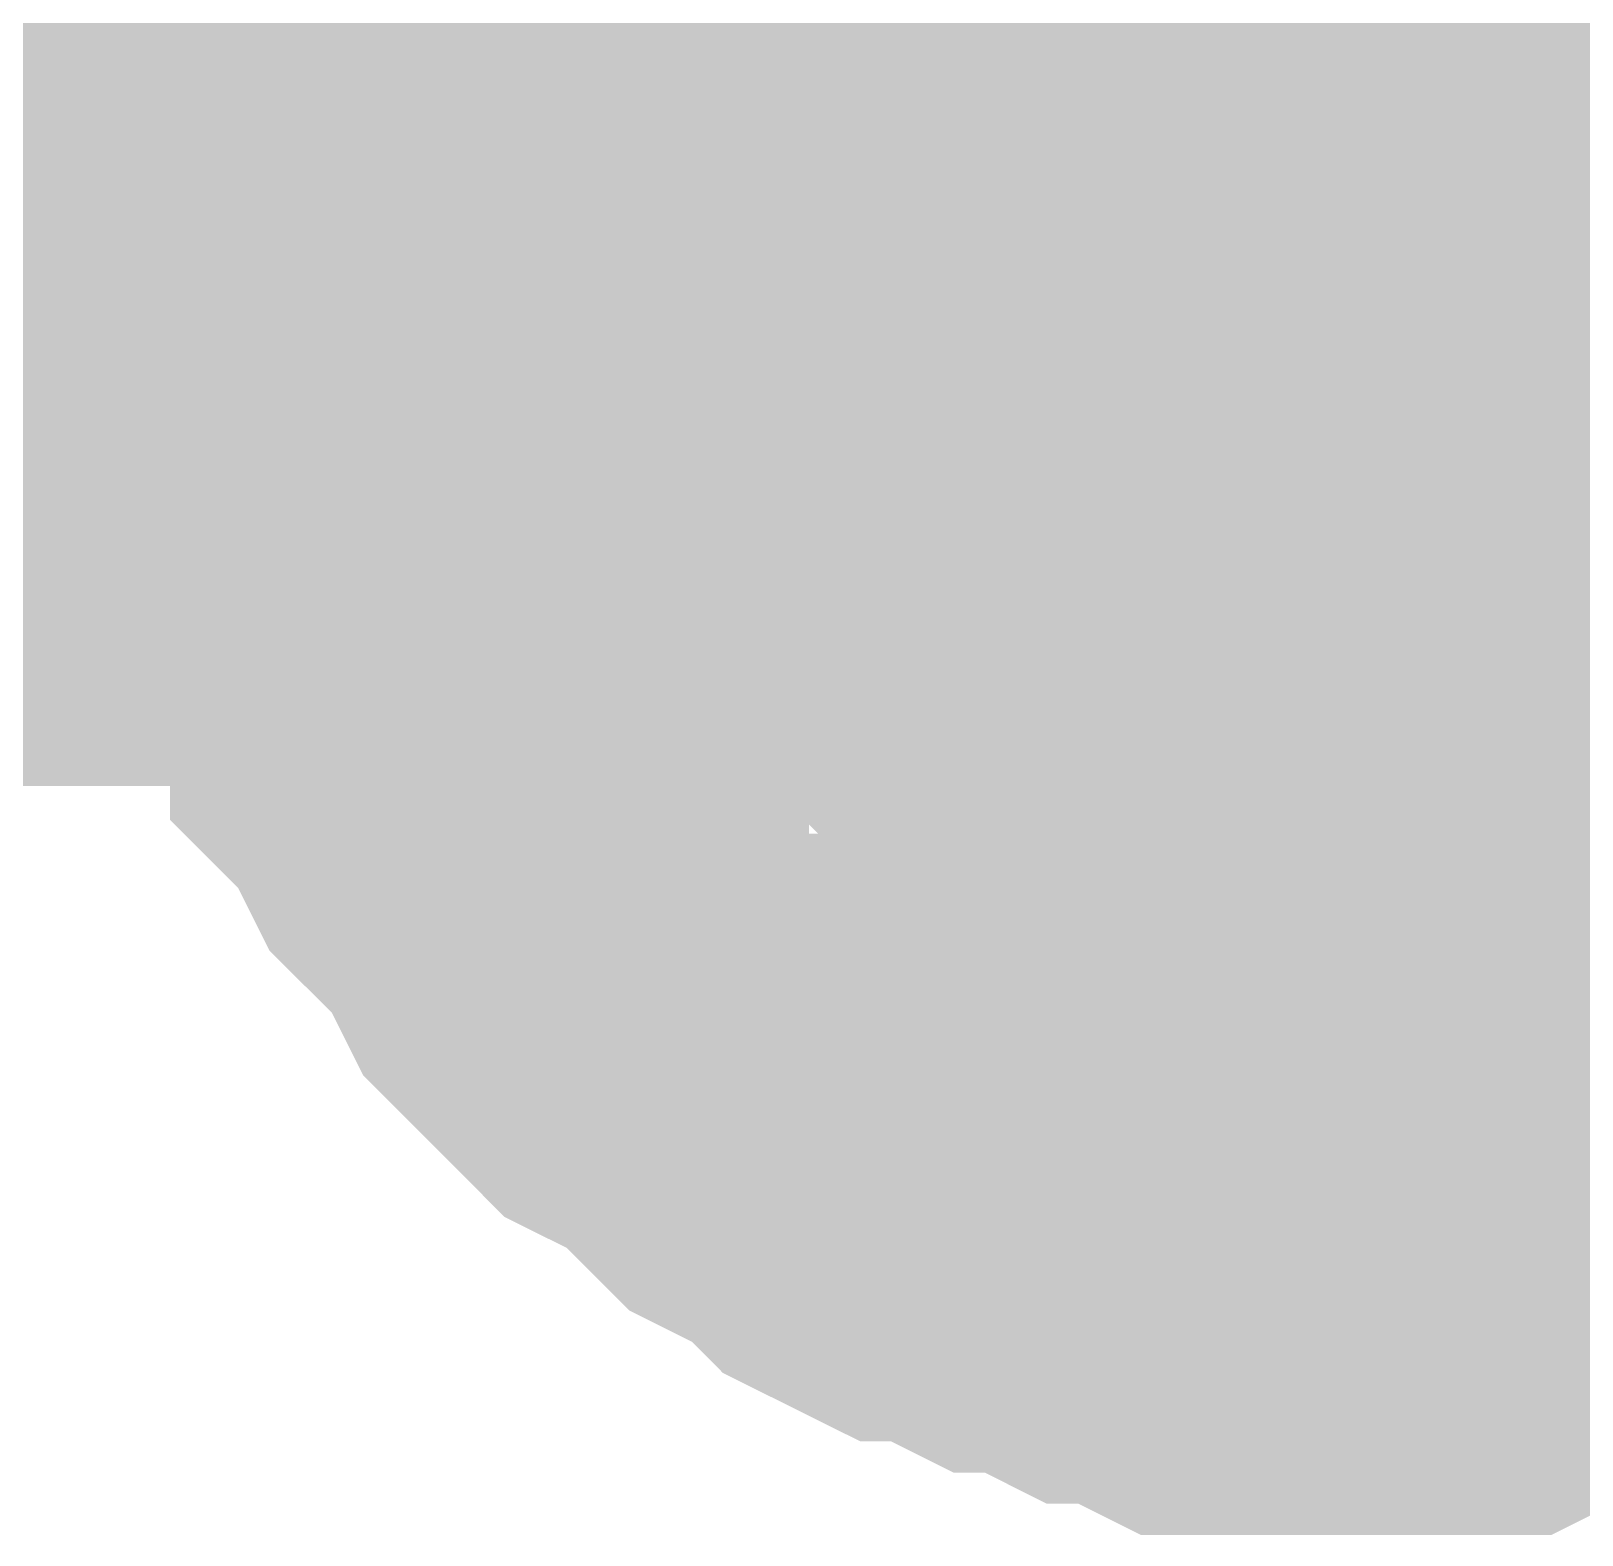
# Model space of a CAD drawing. Header units: inches. Extents: x 0 to 841, y 0 to 594.
# Drawn here: x 516.549 to 517.665, y 401.577 to 402.659 of the extents above; entities that cross this region are included whole.
import ezdxf

# ---------------------------------------------------------------- set-up
doc = ezdxf.new("R2010")
doc.units = ezdxf.units.IN
doc.layers.add('Sheet', color=255, linetype='Continuous')

msp = doc.modelspace()

# ---------------------------------------------------------------- linework, layer by layer
at = {"layer": 'Sheet'}
for points in [[(505.0087, 417.4934, 0.7493, 0.7493, 0), (517.4953, 417.4934, 0.7493, 0.7493, 0), (517.4953, 402.4907, 0.7493, 0.7493, 0)], [(516.7317, 402.4907, 0.2997, 0.2997, 0), (516.7317, 402.5356, 0.2997, 0.2997, 0), (516.7317, 402.5805, 0.2997, 0.2997, 0), (516.7317, 402.603, 0.2997, 0.2997, 0), (516.7542, 402.6479, 0.2997, 0.2997, 0), (516.7542, 402.6928, 0.2997, 0.2997, 0), (516.7766, 402.7153, 0.2997, 0.2997, 0), (516.7766, 402.7602, 0.2997, 0.2997, 0), (516.7991, 402.7827, 0.2997, 0.2997, 0), (516.7991, 402.8276, 0.2997, 0.2997, 0)], [(516.7317, 402.4907, 0.2997, 0.2997, 0), (516.7317, 402.5356, 0.2997, 0.2997, 0), (516.7317, 402.5805, 0.2997, 0.2997, 0), (516.7317, 402.603, 0.2997, 0.2997, 0), (516.7542, 402.6479, 0.2997, 0.2997, 0), (516.7542, 402.6928, 0.2997, 0.2997, 0), (516.7766, 402.7153, 0.2997, 0.2997, 0), (516.7766, 402.7602, 0.2997, 0.2997, 0), (516.7991, 402.7827, 0.2997, 0.2997, 0), (516.7991, 402.8276, 0.2997, 0.2997, 0)], [(516.7317, 402.4907, 0.2997, 0.2997, 0), (516.7317, 402.5356, 0.2997, 0.2997, 0), (516.7317, 402.5805, 0.2997, 0.2997, 0), (516.7317, 402.603, 0.2997, 0.2997, 0), (516.7542, 402.6479, 0.2997, 0.2997, 0), (516.7542, 402.6928, 0.2997, 0.2997, 0), (516.7766, 402.7153, 0.2997, 0.2997, 0), (516.7766, 402.7602, 0.2997, 0.2997, 0), (516.7991, 402.7827, 0.2997, 0.2997, 0), (516.7991, 402.8276, 0.2997, 0.2997, 0)], [(516.7317, 402.4907, 0.2997, 0.2997, 0), (516.7317, 402.5356, 0.2997, 0.2997, 0), (516.7317, 402.5805, 0.2997, 0.2997, 0), (516.7317, 402.603, 0.2997, 0.2997, 0), (516.7542, 402.6479, 0.2997, 0.2997, 0), (516.7542, 402.6928, 0.2997, 0.2997, 0), (516.7766, 402.7153, 0.2997, 0.2997, 0), (516.7766, 402.7602, 0.2997, 0.2997, 0), (516.7991, 402.7827, 0.2997, 0.2997, 0), (516.7991, 402.8276, 0.2997, 0.2997, 0)], [(517.0012, 402.4907, 0.2997, 0.2997, 0), (517.0012, 402.5132, 0.2997, 0.2997, 0), (517.0012, 402.5356, 0.2997, 0.2997, 0), (517.0012, 402.5581, 0.2997, 0.2997, 0), (517.0012, 402.5805, 0.2997, 0.2997, 0), (517.0237, 402.6255, 0.2997, 0.2997, 0), (517.0237, 402.6479, 0.2997, 0.2997, 0), (517.0237, 402.6704, 0.2997, 0.2997, 0), (517.0461, 402.6928, 0.2997, 0.2997, 0), (517.0461, 402.7153, 0.2997, 0.2997, 0), (517.0686, 402.7378, 0.2997, 0.2997, 0), (517.0686, 402.7602, 0.2997, 0.2997, 0), (517.091, 402.7827, 0.2997, 0.2997, 0), (517.091, 402.7827, 0.2997, 0.2997, 0), (517.1135, 402.8051, 0.2997, 0.2997, 0), (517.1359, 402.8276, 0.2997, 0.2997, 0)], [(517.0012, 402.4907, 0.2997, 0.2997, 0), (517.0012, 402.5132, 0.2997, 0.2997, 0), (517.0012, 402.5356, 0.2997, 0.2997, 0), (517.0012, 402.5581, 0.2997, 0.2997, 0), (517.0012, 402.5805, 0.2997, 0.2997, 0), (517.0237, 402.6255, 0.2997, 0.2997, 0), (517.0237, 402.6479, 0.2997, 0.2997, 0), (517.0237, 402.6704, 0.2997, 0.2997, 0), (517.0461, 402.6928, 0.2997, 0.2997, 0), (517.0461, 402.7153, 0.2997, 0.2997, 0), (517.0686, 402.7378, 0.2997, 0.2997, 0), (517.0686, 402.7602, 0.2997, 0.2997, 0), (517.091, 402.7827, 0.2997, 0.2997, 0), (517.091, 402.7827, 0.2997, 0.2997, 0), (517.1135, 402.8051, 0.2997, 0.2997, 0), (517.1359, 402.8276, 0.2997, 0.2997, 0)], [(517.0012, 402.4907, 0.2997, 0.2997, 0), (517.0012, 402.5132, 0.2997, 0.2997, 0), (517.0012, 402.5356, 0.2997, 0.2997, 0), (517.0012, 402.5581, 0.2997, 0.2997, 0), (517.0012, 402.5805, 0.2997, 0.2997, 0), (517.0237, 402.6255, 0.2997, 0.2997, 0), (517.0237, 402.6479, 0.2997, 0.2997, 0), (517.0237, 402.6704, 0.2997, 0.2997, 0), (517.0461, 402.6928, 0.2997, 0.2997, 0), (517.0461, 402.7153, 0.2997, 0.2997, 0), (517.0686, 402.7378, 0.2997, 0.2997, 0), (517.0686, 402.7602, 0.2997, 0.2997, 0), (517.091, 402.7827, 0.2997, 0.2997, 0), (517.091, 402.7827, 0.2997, 0.2997, 0), (517.1135, 402.8051, 0.2997, 0.2997, 0), (517.1359, 402.8276, 0.2997, 0.2997, 0)], [(512.5096, 402.4907, 0.7493, 0.7493, 0), (517.4953, 402.4907, 0.7493, 0.7493, 0)], [(524.9962, 402.4907, 0.7493, 0.7493, 0), (517.4953, 402.4907, 0.7493, 0.7493, 0)], [(516.7317, 402.4907, 0.0991, 0.0991, 0), (516.7317, 402.5356, 0.0991, 0.0991, 0), (516.7317, 402.5805, 0.0991, 0.0991, 0), (516.7317, 402.603, 0.0991, 0.0991, 0), (516.7542, 402.6479, 0.0991, 0.0991, 0), (516.7542, 402.6928, 0.0991, 0.0991, 0), (516.7766, 402.7153, 0.0991, 0.0991, 0)], [(516.7317, 402.4907, 0.0991, 0.0991, 0), (516.7317, 402.5356, 0.0991, 0.0991, 0), (516.7317, 402.5805, 0.0991, 0.0991, 0), (516.7317, 402.603, 0.0991, 0.0991, 0), (516.7542, 402.6479, 0.0991, 0.0991, 0), (516.7542, 402.6928, 0.0991, 0.0991, 0), (516.7766, 402.7153, 0.0991, 0.0991, 0)], [(516.7317, 402.4907, 0.0991, 0.0991, 0), (516.7317, 402.5356, 0.0991, 0.0991, 0), (516.7317, 402.5805, 0.0991, 0.0991, 0), (516.7317, 402.603, 0.0991, 0.0991, 0), (516.7542, 402.6479, 0.0991, 0.0991, 0), (516.7542, 402.6928, 0.0991, 0.0991, 0), (516.7766, 402.7153, 0.0991, 0.0991, 0)], [(516.7317, 402.4907, 0.0991, 0.0991, 0), (516.7317, 402.5356, 0.0991, 0.0991, 0), (516.7317, 402.5805, 0.0991, 0.0991, 0), (516.7317, 402.603, 0.0991, 0.0991, 0), (516.7542, 402.6479, 0.0991, 0.0991, 0), (516.7542, 402.6928, 0.0991, 0.0991, 0), (516.7766, 402.7153, 0.0991, 0.0991, 0)], [(517.0012, 402.4907, 0.0991, 0.0991, 0), (517.0012, 402.5132, 0.0991, 0.0991, 0), (517.0012, 402.5356, 0.0991, 0.0991, 0), (517.0012, 402.5581, 0.0991, 0.0991, 0), (517.0012, 402.5805, 0.0991, 0.0991, 0), (517.0237, 402.6255, 0.0991, 0.0991, 0), (517.0237, 402.6479, 0.0991, 0.0991, 0), (517.0237, 402.6704, 0.0991, 0.0991, 0), (517.0461, 402.6928, 0.0991, 0.0991, 0), (517.0461, 402.7153, 0.0991, 0.0991, 0)], [(517.0012, 402.4907, 0.0991, 0.0991, 0), (517.0012, 402.5132, 0.0991, 0.0991, 0), (517.0012, 402.5356, 0.0991, 0.0991, 0), (517.0012, 402.5581, 0.0991, 0.0991, 0), (517.0012, 402.5805, 0.0991, 0.0991, 0), (517.0237, 402.6255, 0.0991, 0.0991, 0), (517.0237, 402.6479, 0.0991, 0.0991, 0), (517.0237, 402.6704, 0.0991, 0.0991, 0), (517.0461, 402.6928, 0.0991, 0.0991, 0), (517.0461, 402.7153, 0.0991, 0.0991, 0)], [(517.0012, 402.4907, 0.0991, 0.0991, 0), (517.0012, 402.5132, 0.0991, 0.0991, 0), (517.0012, 402.5356, 0.0991, 0.0991, 0), (517.0012, 402.5581, 0.0991, 0.0991, 0), (517.0012, 402.5805, 0.0991, 0.0991, 0), (517.0237, 402.6255, 0.0991, 0.0991, 0), (517.0237, 402.6479, 0.0991, 0.0991, 0), (517.0237, 402.6704, 0.0991, 0.0991, 0), (517.0461, 402.6928, 0.0991, 0.0991, 0), (517.0461, 402.7153, 0.0991, 0.0991, 0)], [(512.5096, 402.4907, 0.2997, 0.2997, 0), (517.4953, 402.4907, 0.2997, 0.2997, 0)], [(517.4953, 401.7271, 0.2997, 0.2997, 0), (517.4504, 401.7271, 0.2997, 0.2997, 0), (517.4279, 401.7271, 0.2997, 0.2997, 0), (517.383, 401.7271, 0.2997, 0.2997, 0), (517.3381, 401.7495, 0.2997, 0.2997, 0), (517.3156, 401.7495, 0.2997, 0.2997, 0), (517.2707, 401.772, 0.2997, 0.2997, 0), (517.2482, 401.772, 0.2997, 0.2997, 0), (517.2033, 401.7945, 0.2997, 0.2997, 0), (517.1809, 401.7945, 0.2997, 0.2997, 0), (517.1359, 401.8169, 0.2997, 0.2997, 0), (517.1135, 401.8394, 0.2997, 0.2997, 0), (517.0686, 401.8618, 0.2997, 0.2997, 0), (517.0461, 401.8843, 0.2997, 0.2997, 0), (517.0237, 401.9068, 0.2997, 0.2997, 0), (516.9787, 401.9292, 0.2997, 0.2997, 0), (516.9563, 401.9517, 0.2997, 0.2997, 0), (516.9338, 401.9741, 0.2997, 0.2997, 0), (516.9114, 401.9966, 0.2997, 0.2997, 0), (516.8889, 402.0415, 0.2997, 0.2997, 0), (516.8665, 402.064, 0.2997, 0.2997, 0), (516.844, 402.0864, 0.2997, 0.2997, 0), (516.8215, 402.1314, 0.2997, 0.2997, 0), (516.7991, 402.1538, 0.2997, 0.2997, 0), (516.7991, 402.1987, 0.2997, 0.2997, 0), (516.7766, 402.2212, 0.2997, 0.2997, 0), (516.7766, 402.2661, 0.2997, 0.2997, 0), (516.7542, 402.2886, 0.2997, 0.2997, 0), (516.7542, 402.3335, 0.2997, 0.2997, 0), (516.7317, 402.3784, 0.2997, 0.2997, 0), (516.7317, 402.4009, 0.2997, 0.2997, 0), (516.7317, 402.4458, 0.2997, 0.2997, 0), (516.7317, 402.4907, 0.2997, 0.2997, 0)], [(516.7317, 402.4907, 0.2997, 0.2997, 0), (516.7317, 402.4907, 0.2997, 0.2997, 0)], [(517.4953, 401.7271, 0.2997, 0.2997, 0), (517.4504, 401.7271, 0.2997, 0.2997, 0), (517.4279, 401.7271, 0.2997, 0.2997, 0), (517.383, 401.7271, 0.2997, 0.2997, 0), (517.3381, 401.7495, 0.2997, 0.2997, 0), (517.3156, 401.7495, 0.2997, 0.2997, 0), (517.2707, 401.772, 0.2997, 0.2997, 0), (517.2482, 401.772, 0.2997, 0.2997, 0), (517.2033, 401.7945, 0.2997, 0.2997, 0), (517.1809, 401.7945, 0.2997, 0.2997, 0), (517.1359, 401.8169, 0.2997, 0.2997, 0), (517.1135, 401.8394, 0.2997, 0.2997, 0), (517.0686, 401.8618, 0.2997, 0.2997, 0), (517.0461, 401.8843, 0.2997, 0.2997, 0), (517.0237, 401.9068, 0.2997, 0.2997, 0), (516.9787, 401.9292, 0.2997, 0.2997, 0), (516.9563, 401.9517, 0.2997, 0.2997, 0), (516.9338, 401.9741, 0.2997, 0.2997, 0), (516.9114, 401.9966, 0.2997, 0.2997, 0), (516.8889, 402.0415, 0.2997, 0.2997, 0), (516.8665, 402.064, 0.2997, 0.2997, 0), (516.844, 402.0864, 0.2997, 0.2997, 0), (516.8215, 402.1314, 0.2997, 0.2997, 0), (516.7991, 402.1538, 0.2997, 0.2997, 0), (516.7991, 402.1987, 0.2997, 0.2997, 0), (516.7766, 402.2212, 0.2997, 0.2997, 0), (516.7766, 402.2661, 0.2997, 0.2997, 0), (516.7542, 402.2886, 0.2997, 0.2997, 0), (516.7542, 402.3335, 0.2997, 0.2997, 0), (516.7317, 402.3784, 0.2997, 0.2997, 0), (516.7317, 402.4009, 0.2997, 0.2997, 0), (516.7317, 402.4458, 0.2997, 0.2997, 0), (516.7317, 402.4907, 0.2997, 0.2997, 0)], [(516.7317, 402.4907, 0.2997, 0.2997, 0), (516.7317, 402.4907, 0.2997, 0.2997, 0)], [(517.4953, 401.7271, 0.2997, 0.2997, 0), (517.4504, 401.7271, 0.2997, 0.2997, 0), (517.4279, 401.7271, 0.2997, 0.2997, 0), (517.383, 401.7271, 0.2997, 0.2997, 0), (517.3381, 401.7495, 0.2997, 0.2997, 0), (517.3156, 401.7495, 0.2997, 0.2997, 0), (517.2707, 401.772, 0.2997, 0.2997, 0), (517.2482, 401.772, 0.2997, 0.2997, 0), (517.2033, 401.7945, 0.2997, 0.2997, 0), (517.1809, 401.7945, 0.2997, 0.2997, 0), (517.1359, 401.8169, 0.2997, 0.2997, 0), (517.1135, 401.8394, 0.2997, 0.2997, 0), (517.0686, 401.8618, 0.2997, 0.2997, 0), (517.0461, 401.8843, 0.2997, 0.2997, 0), (517.0237, 401.9068, 0.2997, 0.2997, 0), (516.9787, 401.9292, 0.2997, 0.2997, 0), (516.9563, 401.9517, 0.2997, 0.2997, 0), (516.9338, 401.9741, 0.2997, 0.2997, 0), (516.9114, 401.9966, 0.2997, 0.2997, 0), (516.8889, 402.0415, 0.2997, 0.2997, 0), (516.8665, 402.064, 0.2997, 0.2997, 0), (516.844, 402.0864, 0.2997, 0.2997, 0), (516.8215, 402.1314, 0.2997, 0.2997, 0), (516.7991, 402.1538, 0.2997, 0.2997, 0), (516.7991, 402.1987, 0.2997, 0.2997, 0), (516.7766, 402.2212, 0.2997, 0.2997, 0), (516.7766, 402.2661, 0.2997, 0.2997, 0), (516.7542, 402.2886, 0.2997, 0.2997, 0), (516.7542, 402.3335, 0.2997, 0.2997, 0), (516.7317, 402.3784, 0.2997, 0.2997, 0), (516.7317, 402.4009, 0.2997, 0.2997, 0), (516.7317, 402.4458, 0.2997, 0.2997, 0), (516.7317, 402.4907, 0.2997, 0.2997, 0)], [(516.7317, 402.4907, 0.2997, 0.2997, 0), (516.7317, 402.4907, 0.2997, 0.2997, 0)], [(517.4953, 401.7271, 0.2997, 0.2997, 0), (517.4504, 401.7271, 0.2997, 0.2997, 0), (517.4279, 401.7271, 0.2997, 0.2997, 0), (517.383, 401.7271, 0.2997, 0.2997, 0), (517.3381, 401.7495, 0.2997, 0.2997, 0), (517.3156, 401.7495, 0.2997, 0.2997, 0), (517.2707, 401.772, 0.2997, 0.2997, 0), (517.2482, 401.772, 0.2997, 0.2997, 0), (517.2033, 401.7945, 0.2997, 0.2997, 0), (517.1809, 401.7945, 0.2997, 0.2997, 0), (517.1359, 401.8169, 0.2997, 0.2997, 0), (517.1135, 401.8394, 0.2997, 0.2997, 0), (517.0686, 401.8618, 0.2997, 0.2997, 0), (517.0461, 401.8843, 0.2997, 0.2997, 0), (517.0237, 401.9068, 0.2997, 0.2997, 0), (516.9787, 401.9292, 0.2997, 0.2997, 0), (516.9563, 401.9517, 0.2997, 0.2997, 0), (516.9338, 401.9741, 0.2997, 0.2997, 0), (516.9114, 401.9966, 0.2997, 0.2997, 0), (516.8889, 402.0415, 0.2997, 0.2997, 0), (516.8665, 402.064, 0.2997, 0.2997, 0), (516.844, 402.0864, 0.2997, 0.2997, 0), (516.8215, 402.1314, 0.2997, 0.2997, 0), (516.7991, 402.1538, 0.2997, 0.2997, 0), (516.7991, 402.1987, 0.2997, 0.2997, 0), (516.7766, 402.2212, 0.2997, 0.2997, 0), (516.7766, 402.2661, 0.2997, 0.2997, 0), (516.7542, 402.2886, 0.2997, 0.2997, 0), (516.7542, 402.3335, 0.2997, 0.2997, 0), (516.7317, 402.3784, 0.2997, 0.2997, 0), (516.7317, 402.4009, 0.2997, 0.2997, 0), (516.7317, 402.4458, 0.2997, 0.2997, 0), (516.7317, 402.4907, 0.2997, 0.2997, 0)], [(516.7317, 402.4907, 0.2997, 0.2997, 0), (516.7317, 402.4907, 0.2997, 0.2997, 0)], [(517.4953, 401.9741, 0.2997, 0.2997, 0), (517.4728, 401.9741, 0.2997, 0.2997, 0), (517.4504, 401.9741, 0.2997, 0.2997, 0), (517.4279, 401.9741, 0.2997, 0.2997, 0), (517.4054, 401.9741, 0.2997, 0.2997, 0), (517.383, 401.9966, 0.2997, 0.2997, 0), (517.3605, 401.9966, 0.2997, 0.2997, 0), (517.3156, 401.9966, 0.2997, 0.2997, 0), (517.2932, 402.0191, 0.2997, 0.2997, 0), (517.2932, 402.0191, 0.2997, 0.2997, 0), (517.2707, 402.0415, 0.2997, 0.2997, 0), (517.2482, 402.0415, 0.2997, 0.2997, 0), (517.2258, 402.064, 0.2997, 0.2997, 0), (517.2033, 402.064, 0.2997, 0.2997, 0), (517.1809, 402.0864, 0.2997, 0.2997, 0), (517.1584, 402.1089, 0.2997, 0.2997, 0), (517.1584, 402.1314, 0.2997, 0.2997, 0), (517.1359, 402.1314, 0.2997, 0.2997, 0), (517.1135, 402.1538, 0.2997, 0.2997, 0), (517.091, 402.1763, 0.2997, 0.2997, 0), (517.091, 402.1987, 0.2997, 0.2997, 0), (517.0686, 402.2212, 0.2997, 0.2997, 0), (517.0686, 402.2436, 0.2997, 0.2997, 0), (517.0461, 402.2661, 0.2997, 0.2997, 0), (517.0461, 402.2886, 0.2997, 0.2997, 0), (517.0237, 402.311, 0.2997, 0.2997, 0), (517.0237, 402.3335, 0.2997, 0.2997, 0), (517.0237, 402.3559, 0.2997, 0.2997, 0), (517.0012, 402.3784, 0.2997, 0.2997, 0), (517.0012, 402.4009, 0.2997, 0.2997, 0), (517.0012, 402.4458, 0.2997, 0.2997, 0), (517.0012, 402.4682, 0.2997, 0.2997, 0), (517.0012, 402.4907, 0.2997, 0.2997, 0)], [(517.0012, 402.4907, 0.2997, 0.2997, 0), (517.0012, 402.4907, 0.2997, 0.2997, 0)], [(517.4953, 401.9741, 0.2997, 0.2997, 0), (517.4728, 401.9741, 0.2997, 0.2997, 0), (517.4504, 401.9741, 0.2997, 0.2997, 0), (517.4279, 401.9741, 0.2997, 0.2997, 0), (517.4054, 401.9741, 0.2997, 0.2997, 0), (517.383, 401.9966, 0.2997, 0.2997, 0), (517.3605, 401.9966, 0.2997, 0.2997, 0), (517.3156, 401.9966, 0.2997, 0.2997, 0), (517.2932, 402.0191, 0.2997, 0.2997, 0), (517.2932, 402.0191, 0.2997, 0.2997, 0), (517.2707, 402.0415, 0.2997, 0.2997, 0), (517.2482, 402.0415, 0.2997, 0.2997, 0), (517.2258, 402.064, 0.2997, 0.2997, 0), (517.2033, 402.064, 0.2997, 0.2997, 0), (517.1809, 402.0864, 0.2997, 0.2997, 0), (517.1584, 402.1089, 0.2997, 0.2997, 0), (517.1584, 402.1314, 0.2997, 0.2997, 0), (517.1359, 402.1314, 0.2997, 0.2997, 0), (517.1135, 402.1538, 0.2997, 0.2997, 0), (517.091, 402.1763, 0.2997, 0.2997, 0), (517.091, 402.1987, 0.2997, 0.2997, 0), (517.0686, 402.2212, 0.2997, 0.2997, 0), (517.0686, 402.2436, 0.2997, 0.2997, 0), (517.0461, 402.2661, 0.2997, 0.2997, 0), (517.0461, 402.2886, 0.2997, 0.2997, 0), (517.0237, 402.311, 0.2997, 0.2997, 0), (517.0237, 402.3335, 0.2997, 0.2997, 0), (517.0237, 402.3559, 0.2997, 0.2997, 0), (517.0012, 402.3784, 0.2997, 0.2997, 0), (517.0012, 402.4009, 0.2997, 0.2997, 0), (517.0012, 402.4458, 0.2997, 0.2997, 0), (517.0012, 402.4682, 0.2997, 0.2997, 0), (517.0012, 402.4907, 0.2997, 0.2997, 0)], [(517.0012, 402.4907, 0.2997, 0.2997, 0), (517.0012, 402.4907, 0.2997, 0.2997, 0)], [(517.4953, 401.9741, 0.2997, 0.2997, 0), (517.4728, 401.9741, 0.2997, 0.2997, 0), (517.4504, 401.9741, 0.2997, 0.2997, 0), (517.4279, 401.9741, 0.2997, 0.2997, 0), (517.4054, 401.9741, 0.2997, 0.2997, 0), (517.383, 401.9966, 0.2997, 0.2997, 0), (517.3605, 401.9966, 0.2997, 0.2997, 0), (517.3156, 401.9966, 0.2997, 0.2997, 0), (517.2932, 402.0191, 0.2997, 0.2997, 0), (517.2932, 402.0191, 0.2997, 0.2997, 0), (517.2707, 402.0415, 0.2997, 0.2997, 0), (517.2482, 402.0415, 0.2997, 0.2997, 0), (517.2258, 402.064, 0.2997, 0.2997, 0), (517.2033, 402.064, 0.2997, 0.2997, 0), (517.1809, 402.0864, 0.2997, 0.2997, 0), (517.1584, 402.1089, 0.2997, 0.2997, 0), (517.1584, 402.1314, 0.2997, 0.2997, 0), (517.1359, 402.1314, 0.2997, 0.2997, 0), (517.1135, 402.1538, 0.2997, 0.2997, 0), (517.091, 402.1763, 0.2997, 0.2997, 0), (517.091, 402.1987, 0.2997, 0.2997, 0), (517.0686, 402.2212, 0.2997, 0.2997, 0), (517.0686, 402.2436, 0.2997, 0.2997, 0), (517.0461, 402.2661, 0.2997, 0.2997, 0), (517.0461, 402.2886, 0.2997, 0.2997, 0), (517.0237, 402.311, 0.2997, 0.2997, 0), (517.0237, 402.3335, 0.2997, 0.2997, 0), (517.0237, 402.3559, 0.2997, 0.2997, 0), (517.0012, 402.3784, 0.2997, 0.2997, 0), (517.0012, 402.4009, 0.2997, 0.2997, 0), (517.0012, 402.4458, 0.2997, 0.2997, 0), (517.0012, 402.4682, 0.2997, 0.2997, 0), (517.0012, 402.4907, 0.2997, 0.2997, 0)], [(517.0012, 402.4907, 0.2997, 0.2997, 0), (517.0012, 402.4907, 0.2997, 0.2997, 0)], [(517.4953, 401.7271, 0.0991, 0.0991, 0), (517.4504, 401.7271, 0.0991, 0.0991, 0), (517.4279, 401.7271, 0.0991, 0.0991, 0), (517.383, 401.7271, 0.0991, 0.0991, 0), (517.3381, 401.7495, 0.0991, 0.0991, 0), (517.3156, 401.7495, 0.0991, 0.0991, 0), (517.2707, 401.772, 0.0991, 0.0991, 0), (517.2482, 401.772, 0.0991, 0.0991, 0), (517.2033, 401.7945, 0.0991, 0.0991, 0), (517.1809, 401.7945, 0.0991, 0.0991, 0), (517.1359, 401.8169, 0.0991, 0.0991, 0), (517.1135, 401.8394, 0.0991, 0.0991, 0), (517.0686, 401.8618, 0.0991, 0.0991, 0), (517.0461, 401.8843, 0.0991, 0.0991, 0), (517.0237, 401.9068, 0.0991, 0.0991, 0), (516.9787, 401.9292, 0.0991, 0.0991, 0), (516.9563, 401.9517, 0.0991, 0.0991, 0), (516.9338, 401.9741, 0.0991, 0.0991, 0), (516.9114, 401.9966, 0.0991, 0.0991, 0), (516.8889, 402.0415, 0.0991, 0.0991, 0), (516.8665, 402.064, 0.0991, 0.0991, 0), (516.844, 402.0864, 0.0991, 0.0991, 0), (516.8215, 402.1314, 0.0991, 0.0991, 0), (516.7991, 402.1538, 0.0991, 0.0991, 0), (516.7991, 402.1987, 0.0991, 0.0991, 0), (516.7766, 402.2212, 0.0991, 0.0991, 0), (516.7766, 402.2661, 0.0991, 0.0991, 0), (516.7542, 402.2886, 0.0991, 0.0991, 0), (516.7542, 402.3335, 0.0991, 0.0991, 0), (516.7317, 402.3784, 0.0991, 0.0991, 0), (516.7317, 402.4009, 0.0991, 0.0991, 0), (516.7317, 402.4458, 0.0991, 0.0991, 0), (516.7317, 402.4907, 0.0991, 0.0991, 0)], [(516.7317, 402.4907, 0.0991, 0.0991, 0), (516.7317, 402.4907, 0.0991, 0.0991, 0)], [(517.4953, 401.7271, 0.0991, 0.0991, 0), (517.4504, 401.7271, 0.0991, 0.0991, 0), (517.4279, 401.7271, 0.0991, 0.0991, 0), (517.383, 401.7271, 0.0991, 0.0991, 0), (517.3381, 401.7495, 0.0991, 0.0991, 0), (517.3156, 401.7495, 0.0991, 0.0991, 0), (517.2707, 401.772, 0.0991, 0.0991, 0), (517.2482, 401.772, 0.0991, 0.0991, 0), (517.2033, 401.7945, 0.0991, 0.0991, 0), (517.1809, 401.7945, 0.0991, 0.0991, 0), (517.1359, 401.8169, 0.0991, 0.0991, 0), (517.1135, 401.8394, 0.0991, 0.0991, 0), (517.0686, 401.8618, 0.0991, 0.0991, 0), (517.0461, 401.8843, 0.0991, 0.0991, 0), (517.0237, 401.9068, 0.0991, 0.0991, 0), (516.9787, 401.9292, 0.0991, 0.0991, 0), (516.9563, 401.9517, 0.0991, 0.0991, 0), (516.9338, 401.9741, 0.0991, 0.0991, 0), (516.9114, 401.9966, 0.0991, 0.0991, 0), (516.8889, 402.0415, 0.0991, 0.0991, 0), (516.8665, 402.064, 0.0991, 0.0991, 0), (516.844, 402.0864, 0.0991, 0.0991, 0), (516.8215, 402.1314, 0.0991, 0.0991, 0), (516.7991, 402.1538, 0.0991, 0.0991, 0), (516.7991, 402.1987, 0.0991, 0.0991, 0), (516.7766, 402.2212, 0.0991, 0.0991, 0), (516.7766, 402.2661, 0.0991, 0.0991, 0), (516.7542, 402.2886, 0.0991, 0.0991, 0), (516.7542, 402.3335, 0.0991, 0.0991, 0), (516.7317, 402.3784, 0.0991, 0.0991, 0), (516.7317, 402.4009, 0.0991, 0.0991, 0), (516.7317, 402.4458, 0.0991, 0.0991, 0), (516.7317, 402.4907, 0.0991, 0.0991, 0)], [(516.7317, 402.4907, 0.0991, 0.0991, 0), (516.7317, 402.4907, 0.0991, 0.0991, 0)], [(517.4953, 401.7271, 0.0991, 0.0991, 0), (517.4504, 401.7271, 0.0991, 0.0991, 0), (517.4279, 401.7271, 0.0991, 0.0991, 0), (517.383, 401.7271, 0.0991, 0.0991, 0), (517.3381, 401.7495, 0.0991, 0.0991, 0), (517.3156, 401.7495, 0.0991, 0.0991, 0), (517.2707, 401.772, 0.0991, 0.0991, 0), (517.2482, 401.772, 0.0991, 0.0991, 0), (517.2033, 401.7945, 0.0991, 0.0991, 0), (517.1809, 401.7945, 0.0991, 0.0991, 0), (517.1359, 401.8169, 0.0991, 0.0991, 0), (517.1135, 401.8394, 0.0991, 0.0991, 0), (517.0686, 401.8618, 0.0991, 0.0991, 0), (517.0461, 401.8843, 0.0991, 0.0991, 0), (517.0237, 401.9068, 0.0991, 0.0991, 0), (516.9787, 401.9292, 0.0991, 0.0991, 0), (516.9563, 401.9517, 0.0991, 0.0991, 0), (516.9338, 401.9741, 0.0991, 0.0991, 0), (516.9114, 401.9966, 0.0991, 0.0991, 0), (516.8889, 402.0415, 0.0991, 0.0991, 0), (516.8665, 402.064, 0.0991, 0.0991, 0), (516.844, 402.0864, 0.0991, 0.0991, 0), (516.8215, 402.1314, 0.0991, 0.0991, 0), (516.7991, 402.1538, 0.0991, 0.0991, 0), (516.7991, 402.1987, 0.0991, 0.0991, 0), (516.7766, 402.2212, 0.0991, 0.0991, 0), (516.7766, 402.2661, 0.0991, 0.0991, 0), (516.7542, 402.2886, 0.0991, 0.0991, 0), (516.7542, 402.3335, 0.0991, 0.0991, 0), (516.7317, 402.3784, 0.0991, 0.0991, 0), (516.7317, 402.4009, 0.0991, 0.0991, 0), (516.7317, 402.4458, 0.0991, 0.0991, 0), (516.7317, 402.4907, 0.0991, 0.0991, 0)], [(516.7317, 402.4907, 0.0991, 0.0991, 0), (516.7317, 402.4907, 0.0991, 0.0991, 0)], [(517.4953, 401.7271, 0.0991, 0.0991, 0), (517.4504, 401.7271, 0.0991, 0.0991, 0), (517.4279, 401.7271, 0.0991, 0.0991, 0), (517.383, 401.7271, 0.0991, 0.0991, 0), (517.3381, 401.7495, 0.0991, 0.0991, 0), (517.3156, 401.7495, 0.0991, 0.0991, 0), (517.2707, 401.772, 0.0991, 0.0991, 0), (517.2482, 401.772, 0.0991, 0.0991, 0), (517.2033, 401.7945, 0.0991, 0.0991, 0), (517.1809, 401.7945, 0.0991, 0.0991, 0), (517.1359, 401.8169, 0.0991, 0.0991, 0), (517.1135, 401.8394, 0.0991, 0.0991, 0), (517.0686, 401.8618, 0.0991, 0.0991, 0), (517.0461, 401.8843, 0.0991, 0.0991, 0), (517.0237, 401.9068, 0.0991, 0.0991, 0), (516.9787, 401.9292, 0.0991, 0.0991, 0), (516.9563, 401.9517, 0.0991, 0.0991, 0), (516.9338, 401.9741, 0.0991, 0.0991, 0), (516.9114, 401.9966, 0.0991, 0.0991, 0), (516.8889, 402.0415, 0.0991, 0.0991, 0), (516.8665, 402.064, 0.0991, 0.0991, 0), (516.844, 402.0864, 0.0991, 0.0991, 0), (516.8215, 402.1314, 0.0991, 0.0991, 0), (516.7991, 402.1538, 0.0991, 0.0991, 0), (516.7991, 402.1987, 0.0991, 0.0991, 0), (516.7766, 402.2212, 0.0991, 0.0991, 0), (516.7766, 402.2661, 0.0991, 0.0991, 0), (516.7542, 402.2886, 0.0991, 0.0991, 0), (516.7542, 402.3335, 0.0991, 0.0991, 0), (516.7317, 402.3784, 0.0991, 0.0991, 0), (516.7317, 402.4009, 0.0991, 0.0991, 0), (516.7317, 402.4458, 0.0991, 0.0991, 0), (516.7317, 402.4907, 0.0991, 0.0991, 0)], [(516.7317, 402.4907, 0.0991, 0.0991, 0), (516.7317, 402.4907, 0.0991, 0.0991, 0)], [(517.4953, 401.9741, 0.0991, 0.0991, 0), (517.4728, 401.9741, 0.0991, 0.0991, 0), (517.4504, 401.9741, 0.0991, 0.0991, 0), (517.4279, 401.9741, 0.0991, 0.0991, 0), (517.4054, 401.9741, 0.0991, 0.0991, 0), (517.383, 401.9966, 0.0991, 0.0991, 0), (517.3605, 401.9966, 0.0991, 0.0991, 0), (517.3156, 401.9966, 0.0991, 0.0991, 0), (517.2932, 402.0191, 0.0991, 0.0991, 0), (517.2932, 402.0191, 0.0991, 0.0991, 0), (517.2707, 402.0415, 0.0991, 0.0991, 0), (517.2482, 402.0415, 0.0991, 0.0991, 0), (517.2258, 402.064, 0.0991, 0.0991, 0), (517.2033, 402.064, 0.0991, 0.0991, 0), (517.1809, 402.0864, 0.0991, 0.0991, 0), (517.1584, 402.1089, 0.0991, 0.0991, 0), (517.1584, 402.1314, 0.0991, 0.0991, 0), (517.1359, 402.1314, 0.0991, 0.0991, 0), (517.1135, 402.1538, 0.0991, 0.0991, 0), (517.091, 402.1763, 0.0991, 0.0991, 0), (517.091, 402.1987, 0.0991, 0.0991, 0), (517.0686, 402.2212, 0.0991, 0.0991, 0), (517.0686, 402.2436, 0.0991, 0.0991, 0), (517.0461, 402.2661, 0.0991, 0.0991, 0), (517.0461, 402.2886, 0.0991, 0.0991, 0), (517.0237, 402.311, 0.0991, 0.0991, 0), (517.0237, 402.3335, 0.0991, 0.0991, 0), (517.0237, 402.3559, 0.0991, 0.0991, 0), (517.0012, 402.3784, 0.0991, 0.0991, 0), (517.0012, 402.4009, 0.0991, 0.0991, 0), (517.0012, 402.4458, 0.0991, 0.0991, 0), (517.0012, 402.4682, 0.0991, 0.0991, 0), (517.0012, 402.4907, 0.0991, 0.0991, 0)], [(517.0012, 402.4907, 0.0991, 0.0991, 0), (517.0012, 402.4907, 0.0991, 0.0991, 0)], [(517.4953, 401.9741, 0.0991, 0.0991, 0), (517.4728, 401.9741, 0.0991, 0.0991, 0), (517.4504, 401.9741, 0.0991, 0.0991, 0), (517.4279, 401.9741, 0.0991, 0.0991, 0), (517.4054, 401.9741, 0.0991, 0.0991, 0), (517.383, 401.9966, 0.0991, 0.0991, 0), (517.3605, 401.9966, 0.0991, 0.0991, 0), (517.3156, 401.9966, 0.0991, 0.0991, 0), (517.2932, 402.0191, 0.0991, 0.0991, 0), (517.2932, 402.0191, 0.0991, 0.0991, 0), (517.2707, 402.0415, 0.0991, 0.0991, 0), (517.2482, 402.0415, 0.0991, 0.0991, 0), (517.2258, 402.064, 0.0991, 0.0991, 0), (517.2033, 402.064, 0.0991, 0.0991, 0), (517.1809, 402.0864, 0.0991, 0.0991, 0), (517.1584, 402.1089, 0.0991, 0.0991, 0), (517.1584, 402.1314, 0.0991, 0.0991, 0), (517.1359, 402.1314, 0.0991, 0.0991, 0), (517.1135, 402.1538, 0.0991, 0.0991, 0), (517.091, 402.1763, 0.0991, 0.0991, 0), (517.091, 402.1987, 0.0991, 0.0991, 0), (517.0686, 402.2212, 0.0991, 0.0991, 0), (517.0686, 402.2436, 0.0991, 0.0991, 0), (517.0461, 402.2661, 0.0991, 0.0991, 0), (517.0461, 402.2886, 0.0991, 0.0991, 0), (517.0237, 402.311, 0.0991, 0.0991, 0), (517.0237, 402.3335, 0.0991, 0.0991, 0), (517.0237, 402.3559, 0.0991, 0.0991, 0), (517.0012, 402.3784, 0.0991, 0.0991, 0), (517.0012, 402.4009, 0.0991, 0.0991, 0), (517.0012, 402.4458, 0.0991, 0.0991, 0), (517.0012, 402.4682, 0.0991, 0.0991, 0), (517.0012, 402.4907, 0.0991, 0.0991, 0)], [(517.0012, 402.4907, 0.0991, 0.0991, 0), (517.0012, 402.4907, 0.0991, 0.0991, 0)], [(517.4953, 401.9741, 0.0991, 0.0991, 0), (517.4728, 401.9741, 0.0991, 0.0991, 0), (517.4504, 401.9741, 0.0991, 0.0991, 0), (517.4279, 401.9741, 0.0991, 0.0991, 0), (517.4054, 401.9741, 0.0991, 0.0991, 0), (517.383, 401.9966, 0.0991, 0.0991, 0), (517.3605, 401.9966, 0.0991, 0.0991, 0), (517.3156, 401.9966, 0.0991, 0.0991, 0), (517.2932, 402.0191, 0.0991, 0.0991, 0), (517.2932, 402.0191, 0.0991, 0.0991, 0), (517.2707, 402.0415, 0.0991, 0.0991, 0), (517.2482, 402.0415, 0.0991, 0.0991, 0), (517.2258, 402.064, 0.0991, 0.0991, 0), (517.2033, 402.064, 0.0991, 0.0991, 0), (517.1809, 402.0864, 0.0991, 0.0991, 0), (517.1584, 402.1089, 0.0991, 0.0991, 0), (517.1584, 402.1314, 0.0991, 0.0991, 0), (517.1359, 402.1314, 0.0991, 0.0991, 0), (517.1135, 402.1538, 0.0991, 0.0991, 0), (517.091, 402.1763, 0.0991, 0.0991, 0), (517.091, 402.1987, 0.0991, 0.0991, 0), (517.0686, 402.2212, 0.0991, 0.0991, 0), (517.0686, 402.2436, 0.0991, 0.0991, 0), (517.0461, 402.2661, 0.0991, 0.0991, 0), (517.0461, 402.2886, 0.0991, 0.0991, 0), (517.0237, 402.311, 0.0991, 0.0991, 0), (517.0237, 402.3335, 0.0991, 0.0991, 0), (517.0237, 402.3559, 0.0991, 0.0991, 0), (517.0012, 402.3784, 0.0991, 0.0991, 0), (517.0012, 402.4009, 0.0991, 0.0991, 0), (517.0012, 402.4458, 0.0991, 0.0991, 0), (517.0012, 402.4682, 0.0991, 0.0991, 0), (517.0012, 402.4907, 0.0991, 0.0991, 0)], [(517.0012, 402.4907, 0.0991, 0.0991, 0), (517.0012, 402.4907, 0.0991, 0.0991, 0)], [(517.8321, 402.0864, 0.2997, 0.2997, 0), (517.8097, 402.064, 0.2997, 0.2997, 0), (517.7872, 402.064, 0.2997, 0.2997, 0), (517.7648, 402.0415, 0.2997, 0.2997, 0), (517.7423, 402.0415, 0.2997, 0.2997, 0), (517.7199, 402.0191, 0.2997, 0.2997, 0), (517.6974, 402.0191, 0.2997, 0.2997, 0), (517.6749, 401.9966, 0.2997, 0.2997, 0), (517.6525, 401.9966, 0.2997, 0.2997, 0), (517.63, 401.9966, 0.2997, 0.2997, 0), (517.6076, 401.9741, 0.2997, 0.2997, 0), (517.5851, 401.9741, 0.2997, 0.2997, 0), (517.5402, 401.9741, 0.2997, 0.2997, 0), (517.5177, 401.9741, 0.2997, 0.2997, 0), (517.4953, 401.9741, 0.2997, 0.2997, 0)], [(517.8321, 402.0864, 0.2997, 0.2997, 0), (517.8097, 402.064, 0.2997, 0.2997, 0), (517.7872, 402.064, 0.2997, 0.2997, 0), (517.7648, 402.0415, 0.2997, 0.2997, 0), (517.7423, 402.0415, 0.2997, 0.2997, 0), (517.7199, 402.0191, 0.2997, 0.2997, 0), (517.6974, 402.0191, 0.2997, 0.2997, 0), (517.6749, 401.9966, 0.2997, 0.2997, 0), (517.6525, 401.9966, 0.2997, 0.2997, 0), (517.63, 401.9966, 0.2997, 0.2997, 0), (517.6076, 401.9741, 0.2997, 0.2997, 0), (517.5851, 401.9741, 0.2997, 0.2997, 0), (517.5402, 401.9741, 0.2997, 0.2997, 0), (517.5177, 401.9741, 0.2997, 0.2997, 0), (517.4953, 401.9741, 0.2997, 0.2997, 0)], [(517.8321, 402.0864, 0.2997, 0.2997, 0), (517.8097, 402.064, 0.2997, 0.2997, 0), (517.7872, 402.064, 0.2997, 0.2997, 0), (517.7648, 402.0415, 0.2997, 0.2997, 0), (517.7423, 402.0415, 0.2997, 0.2997, 0), (517.7199, 402.0191, 0.2997, 0.2997, 0), (517.6974, 402.0191, 0.2997, 0.2997, 0), (517.6749, 401.9966, 0.2997, 0.2997, 0), (517.6525, 401.9966, 0.2997, 0.2997, 0), (517.63, 401.9966, 0.2997, 0.2997, 0), (517.6076, 401.9741, 0.2997, 0.2997, 0), (517.5851, 401.9741, 0.2997, 0.2997, 0), (517.5402, 401.9741, 0.2997, 0.2997, 0), (517.5177, 401.9741, 0.2997, 0.2997, 0), (517.4953, 401.9741, 0.2997, 0.2997, 0)], [(517.7199, 402.0191, 0.0991, 0.0991, 0), (517.6974, 402.0191, 0.0991, 0.0991, 0), (517.6749, 401.9966, 0.0991, 0.0991, 0), (517.6525, 401.9966, 0.0991, 0.0991, 0), (517.63, 401.9966, 0.0991, 0.0991, 0), (517.6076, 401.9741, 0.0991, 0.0991, 0), (517.5851, 401.9741, 0.0991, 0.0991, 0), (517.5402, 401.9741, 0.0991, 0.0991, 0), (517.5177, 401.9741, 0.0991, 0.0991, 0), (517.4953, 401.9741, 0.0991, 0.0991, 0)], [(517.7199, 402.0191, 0.0991, 0.0991, 0), (517.6974, 402.0191, 0.0991, 0.0991, 0), (517.6749, 401.9966, 0.0991, 0.0991, 0), (517.6525, 401.9966, 0.0991, 0.0991, 0), (517.63, 401.9966, 0.0991, 0.0991, 0), (517.6076, 401.9741, 0.0991, 0.0991, 0), (517.5851, 401.9741, 0.0991, 0.0991, 0), (517.5402, 401.9741, 0.0991, 0.0991, 0), (517.5177, 401.9741, 0.0991, 0.0991, 0), (517.4953, 401.9741, 0.0991, 0.0991, 0)], [(517.7199, 402.0191, 0.0991, 0.0991, 0), (517.6974, 402.0191, 0.0991, 0.0991, 0), (517.6749, 401.9966, 0.0991, 0.0991, 0), (517.6525, 401.9966, 0.0991, 0.0991, 0), (517.63, 401.9966, 0.0991, 0.0991, 0), (517.6076, 401.9741, 0.0991, 0.0991, 0), (517.5851, 401.9741, 0.0991, 0.0991, 0), (517.5402, 401.9741, 0.0991, 0.0991, 0), (517.5177, 401.9741, 0.0991, 0.0991, 0), (517.4953, 401.9741, 0.0991, 0.0991, 0)], [(517.8321, 401.7945, 0.2997, 0.2997, 0), (517.7872, 401.7945, 0.2997, 0.2997, 0), (517.7648, 401.772, 0.2997, 0.2997, 0), (517.7199, 401.772, 0.2997, 0.2997, 0), (517.6974, 401.7495, 0.2997, 0.2997, 0), (517.6525, 401.7495, 0.2997, 0.2997, 0), (517.6076, 401.7271, 0.2997, 0.2997, 0), (517.5851, 401.7271, 0.2997, 0.2997, 0), (517.5402, 401.7271, 0.2997, 0.2997, 0), (517.4953, 401.7271, 0.2997, 0.2997, 0)], [(517.8321, 401.7945, 0.2997, 0.2997, 0), (517.7872, 401.7945, 0.2997, 0.2997, 0), (517.7648, 401.772, 0.2997, 0.2997, 0), (517.7199, 401.772, 0.2997, 0.2997, 0), (517.6974, 401.7495, 0.2997, 0.2997, 0), (517.6525, 401.7495, 0.2997, 0.2997, 0), (517.6076, 401.7271, 0.2997, 0.2997, 0), (517.5851, 401.7271, 0.2997, 0.2997, 0), (517.5402, 401.7271, 0.2997, 0.2997, 0), (517.4953, 401.7271, 0.2997, 0.2997, 0)], [(517.8321, 401.7945, 0.2997, 0.2997, 0), (517.7872, 401.7945, 0.2997, 0.2997, 0), (517.7648, 401.772, 0.2997, 0.2997, 0), (517.7199, 401.772, 0.2997, 0.2997, 0), (517.6974, 401.7495, 0.2997, 0.2997, 0), (517.6525, 401.7495, 0.2997, 0.2997, 0), (517.6076, 401.7271, 0.2997, 0.2997, 0), (517.5851, 401.7271, 0.2997, 0.2997, 0), (517.5402, 401.7271, 0.2997, 0.2997, 0), (517.4953, 401.7271, 0.2997, 0.2997, 0)], [(517.8321, 401.7945, 0.2997, 0.2997, 0), (517.7872, 401.7945, 0.2997, 0.2997, 0), (517.7648, 401.772, 0.2997, 0.2997, 0), (517.7199, 401.772, 0.2997, 0.2997, 0), (517.6974, 401.7495, 0.2997, 0.2997, 0), (517.6525, 401.7495, 0.2997, 0.2997, 0), (517.6076, 401.7271, 0.2997, 0.2997, 0), (517.5851, 401.7271, 0.2997, 0.2997, 0), (517.5402, 401.7271, 0.2997, 0.2997, 0), (517.4953, 401.7271, 0.2997, 0.2997, 0)], [(517.7199, 401.772, 0.0991, 0.0991, 0), (517.6974, 401.7495, 0.0991, 0.0991, 0), (517.6525, 401.7495, 0.0991, 0.0991, 0), (517.6076, 401.7271, 0.0991, 0.0991, 0), (517.5851, 401.7271, 0.0991, 0.0991, 0), (517.5402, 401.7271, 0.0991, 0.0991, 0), (517.4953, 401.7271, 0.0991, 0.0991, 0)], [(517.7199, 401.772, 0.0991, 0.0991, 0), (517.6974, 401.7495, 0.0991, 0.0991, 0), (517.6525, 401.7495, 0.0991, 0.0991, 0), (517.6076, 401.7271, 0.0991, 0.0991, 0), (517.5851, 401.7271, 0.0991, 0.0991, 0), (517.5402, 401.7271, 0.0991, 0.0991, 0), (517.4953, 401.7271, 0.0991, 0.0991, 0)], [(517.7199, 401.772, 0.0991, 0.0991, 0), (517.6974, 401.7495, 0.0991, 0.0991, 0), (517.6525, 401.7495, 0.0991, 0.0991, 0), (517.6076, 401.7271, 0.0991, 0.0991, 0), (517.5851, 401.7271, 0.0991, 0.0991, 0), (517.5402, 401.7271, 0.0991, 0.0991, 0), (517.4953, 401.7271, 0.0991, 0.0991, 0)], [(517.7199, 401.772, 0.0991, 0.0991, 0), (517.6974, 401.7495, 0.0991, 0.0991, 0), (517.6525, 401.7495, 0.0991, 0.0991, 0), (517.6076, 401.7271, 0.0991, 0.0991, 0), (517.5851, 401.7271, 0.0991, 0.0991, 0), (517.5402, 401.7271, 0.0991, 0.0991, 0), (517.4953, 401.7271, 0.0991, 0.0991, 0)]]:
    msp.add_lwpolyline(points, format="xyseb", dxfattribs=at)
msp.add_lwpolyline([(517.246, 402.5, 0.508, 0.508, 1), (517.754, 402.5, 0.508, 0.508, 1)], format="xyseb", close=True, dxfattribs=at)

doc.saveas('drawing.dxf')
